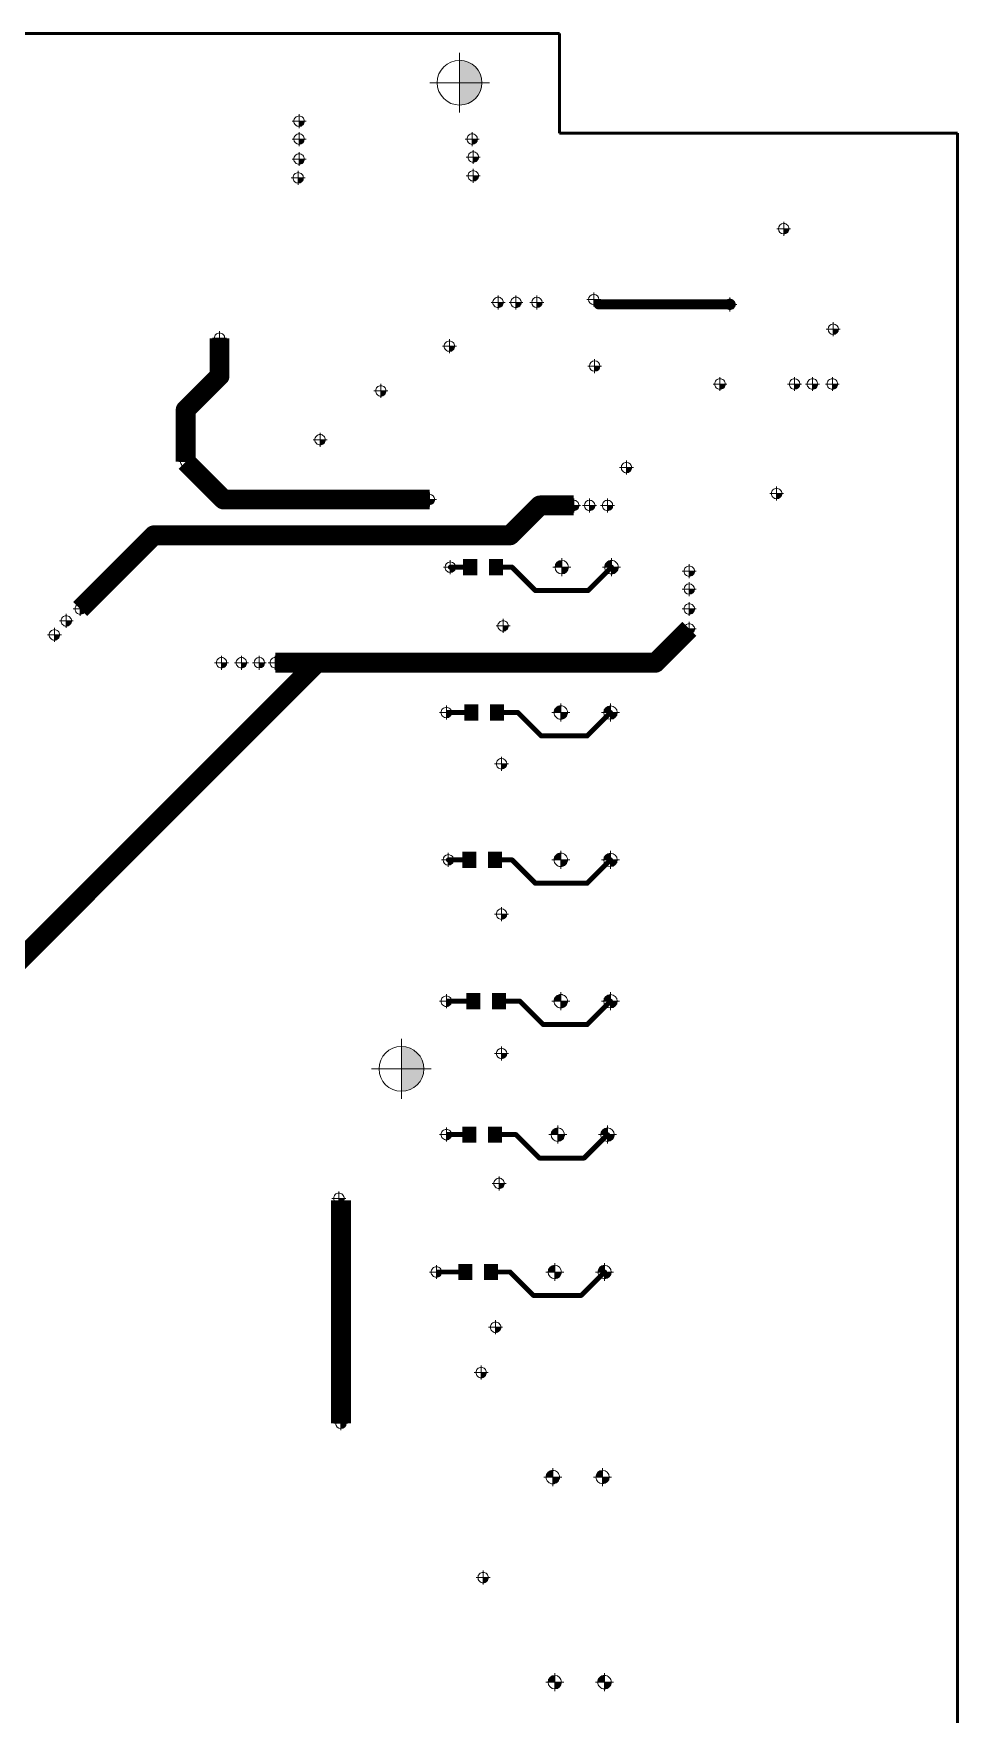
# Paper-space layout 'Layout1' of a CAD drawing. Header units: millimetres. Extents: x 0 to 841, y 0 to 594.
# Drawn here: x 505.2 to 598, y 112.1 to 280.9 of the extents above; entities that cross this region are included whole.
import ezdxf

# ---------------------------------------------------------------- set-up
doc = ezdxf.new("R2010")
doc.units = ezdxf.units.MM
doc.layers.get('0').update_dxf_attribs({"lineweight": 50})
for name, color, linetype in [('BottomLayer', 5, 'Continuous'), ('PDF _Геометрия', 7, 'Continuous'), ('PDF _Сплошная заливка', 7, 'Continuous')]:
    doc.layers.add(name, color=color, linetype=linetype)

psp = doc.layouts.get("Layout1")

# ---------------------------------------------------------------- hatches: boundary and pattern name
at = {"layer": 'PDF _Сплошная заливка', "transparency": 33554559}
for points in [[(550.24, 275.99, 0.4142051), (547.99, 278.24), (547.99, 278.24), (547.99, 278.24), (547.99, 275.99), (547.99, 275.99)], [(547.99, 273.74, 0.4142051), (550.24, 275.99), (550.24, 275.99), (550.24, 275.99), (547.99, 275.99), (547.99, 275.99)], [(532.383, 272.124, -0.4142588), (531.858, 271.599), (531.858, 271.599), (531.858, 271.599), (531.858, 272.124), (531.858, 272.124)], [(532.383, 270.324, -0.1988801), (532.229, 269.953), (532.229, 269.953, -0.1990199), (531.858, 269.799), (531.858, 269.799), (531.858, 269.799), (531.858, 270.324), (531.858, 270.324)], [(549.783, 270.324, -0.1989884), (549.629, 269.953), (549.629, 269.953, -0.1990018), (549.258, 269.799), (549.258, 269.799), (549.258, 269.799), (549.258, 270.324), (549.258, 270.324)], [(549.891, 268.524, -0.1989884), (549.737, 268.153), (549.737, 268.153, -0.1989884), (549.366, 267.999), (549.366, 267.999), (549.366, 267.999), (549.366, 268.524), (549.366, 268.524)], [(532.383, 268.324, -0.4142588), (531.858, 267.799), (531.858, 267.799), (531.858, 267.799), (531.858, 268.324), (531.858, 268.324)], [(532.291, 266.431, -0.414158), (531.766, 265.906), (531.766, 265.906), (531.766, 265.906), (531.766, 266.431), (531.766, 266.431)], [(549.891, 266.631, -0.1989561), (549.737, 266.26), (549.737, 266.26, -0.1988801), (549.366, 266.106), (549.366, 266.106), (549.366, 266.106), (549.366, 266.631), (549.366, 266.631)], [(581.091, 261.323, -0.1989561), (580.937, 260.952), (580.937, 260.952, -0.1988801), (580.566, 260.798), (580.566, 260.798), (580.566, 260.798), (580.566, 261.323), (580.566, 261.323)], [(552.383, 253.924, -0.4142363), (551.858, 253.399), (551.858, 253.399), (551.858, 253.399), (551.858, 253.924), (551.858, 253.924)], [(554.183, 253.924, -0.4141859), (553.658, 253.399), (553.658, 253.399), (553.658, 253.399), (553.658, 253.924), (553.658, 253.924)], [(556.291, 253.924, -0.4142363), (555.766, 253.399), (555.766, 253.399), (555.766, 253.399), (555.766, 253.924), (555.766, 253.924)], [(562.001, 254.213, -0.1988478), (561.847, 253.842), (561.847, 253.842, -0.1988478), (561.476, 253.688), (561.476, 253.688), (561.476, 253.688), (561.476, 254.213), (561.476, 254.213)], [(575.69, 253.724, -0.4142084), (575.165, 253.199), (575.165, 253.199), (575.165, 253.199), (575.165, 253.724), (575.165, 253.724)], [(524.383, 250.324, -0.414158), (523.858, 249.799), (523.858, 249.799), (523.858, 249.799), (523.858, 250.324), (523.858, 250.324)], [(586.078, 251.229, -0.1989561), (585.924, 250.857), (585.924, 250.857, -0.1988801), (585.553, 250.704), (585.553, 250.704), (585.553, 250.704), (585.553, 251.229), (585.553, 251.229)], [(547.491, 249.524, -0.4142588), (546.966, 248.999), (546.966, 248.999), (546.966, 248.999), (546.966, 249.524), (546.966, 249.524)], [(562.09, 247.524, -0.1988478), (561.937, 247.153), (561.937, 247.153, -0.1988478), (561.565, 246.999), (561.565, 246.999), (561.565, 246.999), (561.565, 247.524), (561.565, 247.524)], [(540.598, 245.032, -0.1988982), (540.445, 244.66), (540.445, 244.66, -0.1988982), (540.073, 244.507), (540.073, 244.507), (540.073, 244.507), (540.073, 245.032), (540.073, 245.032)], [(574.69, 245.724, -0.1989561), (574.537, 245.353), (574.537, 245.353, -0.1988801), (574.165, 245.199), (574.165, 245.199), (574.165, 245.199), (574.165, 245.724), (574.165, 245.724)], [(582.183, 245.724, -0.4142588), (581.658, 245.199), (581.658, 245.199), (581.658, 245.199), (581.658, 245.724), (581.658, 245.724)], [(583.983, 245.724, -0.1988478), (583.829, 245.353), (583.829, 245.353, -0.1988478), (583.458, 245.199), (583.458, 245.199), (583.458, 245.199), (583.458, 245.724), (583.458, 245.724)], [(585.983, 245.724, -0.4142363), (585.458, 245.199), (585.458, 245.199), (585.458, 245.199), (585.458, 245.724), (585.458, 245.724)], [(534.492, 240.124, -0.1989057), (534.338, 239.753), (534.338, 239.753, -0.1988801), (533.967, 239.599), (533.967, 239.599), (533.967, 239.599), (533.967, 240.124), (533.967, 240.124)], [(520.983, 237.924, -0.1989884), (520.83, 237.553), (520.83, 237.553, -0.1989884), (520.458, 237.399), (520.458, 237.399), (520.458, 237.399), (520.458, 237.924), (520.458, 237.924)], [(565.29, 237.324, -0.1988478), (565.137, 236.953), (565.137, 236.953, -0.1988478), (564.765, 236.799), (564.765, 236.799), (564.765, 236.799), (564.765, 237.324), (564.765, 237.324)], [(580.383, 234.724, -0.4142084), (579.858, 234.199), (579.858, 234.199), (579.858, 234.199), (579.858, 234.724), (579.858, 234.724)], [(541.783, 234.124, -0.1989884), (541.629, 233.753), (541.629, 233.753, -0.1989884), (541.258, 233.599), (541.258, 233.599), (541.258, 233.599), (541.258, 234.124), (541.258, 234.124)], [(543.583, 234.124, -0.1989884), (543.429, 233.753), (543.429, 233.753, -0.1989884), (543.058, 233.599), (543.058, 233.599), (543.058, 233.599), (543.058, 234.124), (543.058, 234.124)], [(545.491, 234.124, -0.4141859), (544.966, 233.599), (544.966, 233.599), (544.966, 233.599), (544.966, 234.124), (544.966, 234.124)], [(559.983, 233.524, -0.1989884), (559.829, 233.153), (559.829, 233.153, -0.1989884), (559.458, 232.999), (559.458, 232.999), (559.458, 232.999), (559.458, 233.524), (559.458, 233.524)], [(561.583, 233.524, -0.1989884), (561.429, 233.153), (561.429, 233.153, -0.1989884), (561.058, 232.999), (561.058, 232.999), (561.058, 232.999), (561.058, 233.524), (561.058, 233.524)], [(563.383, 233.524, -0.1989884), (563.229, 233.153), (563.229, 233.153, -0.1989884), (562.858, 232.999), (562.858, 232.999), (562.858, 232.999), (562.858, 233.524), (562.858, 233.524)], [(557.583, 227.324, -0.4142364), (558.258, 227.999), (558.258, 227.999), (558.258, 227.999), (558.258, 227.324), (558.258, 227.324)], [(562.583, 227.324, -0.4142364), (563.258, 227.999), (563.258, 227.999), (563.258, 227.999), (563.258, 227.324), (563.258, 227.324)], [(547.583, 227.324, -0.4141859), (547.058, 226.799), (547.058, 226.799), (547.058, 226.799), (547.058, 227.324), (547.058, 227.324)], [(558.933, 227.324, -0.414158), (558.258, 226.649), (558.258, 226.649), (558.258, 226.649), (558.258, 227.324), (558.258, 227.324)], [(563.933, 227.324, -0.4141972), (563.258, 226.649), (563.258, 226.649), (563.258, 226.649), (563.258, 227.324), (563.258, 227.324)], [(571.598, 226.924, -0.4142588), (571.073, 226.399), (571.073, 226.399), (571.073, 226.399), (571.073, 226.924), (571.073, 226.924)], [(571.598, 225.124, -0.4142084), (571.073, 224.599), (571.073, 224.599), (571.073, 224.599), (571.073, 225.124), (571.073, 225.124)], [(510.383, 223.124, -0.4142588), (509.858, 222.599), (509.858, 222.599), (509.858, 222.599), (509.858, 223.124), (509.858, 223.124)], [(571.598, 223.124, -0.4142588), (571.073, 222.599), (571.073, 222.599), (571.073, 222.599), (571.073, 223.124), (571.073, 223.124)], [(508.984, 221.924, -0.1989561), (508.83, 221.553), (508.83, 221.553, -0.1988801), (508.459, 221.399), (508.459, 221.399), (508.459, 221.399), (508.459, 221.924), (508.459, 221.924)], [(552.882, 221.425, -0.414158), (552.357, 220.9), (552.357, 220.9), (552.357, 220.9), (552.357, 221.425), (552.357, 221.425)], [(507.784, 220.524, -0.1988801), (507.63, 220.153), (507.63, 220.153, -0.1989561), (507.259, 219.999), (507.259, 219.999), (507.259, 219.999), (507.259, 220.524), (507.259, 220.524)], [(571.598, 221.124, -0.1988801), (571.444, 220.753), (571.444, 220.753, -0.1990065), (571.073, 220.599), (571.073, 220.599), (571.073, 220.599), (571.073, 221.124), (571.073, 221.124)], [(524.583, 217.724, -0.4142084), (524.058, 217.199), (524.058, 217.199), (524.058, 217.199), (524.058, 217.724), (524.058, 217.724)], [(526.583, 217.724, -0.414158), (526.058, 217.199), (526.058, 217.199), (526.058, 217.199), (526.058, 217.724), (526.058, 217.724)], [(528.383, 217.724, -0.414158), (527.858, 217.199), (527.858, 217.199), (527.858, 217.199), (527.858, 217.724), (527.858, 217.724)], [(529.983, 217.724, -0.414158), (529.458, 217.199), (529.458, 217.199), (529.458, 217.199), (529.458, 217.724), (529.458, 217.724)], [(557.483, 212.724, -0.1990125), (557.681, 213.202), (557.681, 213.202, -0.1989142), (558.158, 213.399), (558.158, 213.399), (558.158, 213.399), (558.158, 212.724), (558.158, 212.724)], [(562.483, 212.724, -0.4142364), (563.158, 213.399), (563.158, 213.399), (563.158, 213.399), (563.158, 212.724), (563.158, 212.724)], [(547.183, 212.724, -0.4142363), (546.658, 212.199), (546.658, 212.199), (546.658, 212.199), (546.658, 212.724), (546.658, 212.724)], [(558.833, 212.724, -0.1989142), (558.635, 212.247), (558.635, 212.247, -0.1990229), (558.158, 212.049), (558.158, 212.049), (558.158, 212.049), (558.158, 212.724), (558.158, 212.724)], [(563.833, 212.724, -0.4142013), (563.158, 212.049), (563.158, 212.049), (563.158, 212.049), (563.158, 212.724), (563.158, 212.724)], [(552.732, 207.575, -0.4142084), (552.207, 207.05), (552.207, 207.05), (552.207, 207.05), (552.207, 207.575), (552.207, 207.575)], [(547.383, 197.925, -0.414158), (546.858, 197.4), (546.858, 197.4), (546.858, 197.4), (546.858, 197.925), (546.858, 197.925)], [(557.483, 197.925, -0.1990125), (557.681, 198.402), (557.681, 198.402, -0.1989142), (558.158, 198.6), (558.158, 198.6), (558.158, 198.6), (558.158, 197.925), (558.158, 197.925)], [(558.833, 197.925, -0.1988499), (558.635, 197.447), (558.635, 197.447, -0.1989283), (558.158, 197.25), (558.158, 197.25), (558.158, 197.25), (558.158, 197.925), (558.158, 197.925)], [(562.483, 197.925, -0.4142364), (563.158, 198.6), (563.158, 198.6), (563.158, 198.6), (563.158, 197.925), (563.158, 197.925)], [(563.833, 197.925, -0.4141797), (563.158, 197.25), (563.158, 197.25), (563.158, 197.25), (563.158, 197.925), (563.158, 197.925)], [(552.732, 192.474, -0.4142588), (552.207, 191.949), (552.207, 191.949), (552.207, 191.949), (552.207, 192.474), (552.207, 192.474)], [(557.483, 183.725, -0.4141972), (558.158, 184.4), (558.158, 184.4), (558.158, 184.4), (558.158, 183.725), (558.158, 183.725)], [(562.483, 183.725, -0.1989837), (562.681, 184.202), (562.681, 184.202, -0.1989142), (563.158, 184.4), (563.158, 184.4), (563.158, 184.4), (563.158, 183.725), (563.158, 183.725)], [(547.183, 183.725, -0.1987974), (547.029, 183.353), (547.029, 183.353, -0.1988478), (546.658, 183.2), (546.658, 183.2), (546.658, 183.2), (546.658, 183.725), (546.658, 183.725)], [(558.833, 183.725, -0.4142364), (558.158, 183.05), (558.158, 183.05), (558.158, 183.05), (558.158, 183.725), (558.158, 183.725)], [(563.833, 183.725, -0.1988891), (563.635, 183.247), (563.635, 183.247, -0.1989283), (563.158, 183.05), (563.158, 183.05), (563.158, 183.05), (563.158, 183.725), (563.158, 183.725)], [(544.398, 176.931, 0.1989376), (543.739, 178.522), (543.739, 178.522, 0.1989376), (542.148, 179.181), (542.148, 179.181), (542.148, 179.181), (542.148, 176.931), (542.148, 176.931)], [(552.732, 178.474, -0.1988801), (552.579, 178.103), (552.579, 178.103, -0.1989561), (552.207, 177.949), (552.207, 177.949), (552.207, 177.949), (552.207, 178.474), (552.207, 178.474)], [(542.148, 174.681, 0.1989376), (543.739, 175.34), (543.739, 175.34, 0.1989376), (544.398, 176.931), (544.398, 176.931), (544.398, 176.931), (542.148, 176.931), (542.148, 176.931)], [(557.183, 170.325, -0.1990125), (557.381, 170.802), (557.381, 170.802, -0.1989142), (557.858, 171), (557.858, 171), (557.858, 171), (557.858, 170.325), (557.858, 170.325)], [(562.183, 170.325, -0.1989283), (562.381, 170.802), (562.381, 170.802, -0.1989283), (562.858, 171), (562.858, 171), (562.858, 171), (562.858, 170.325), (562.858, 170.325)], [(547.183, 170.325, -0.1988801), (547.029, 169.954), (547.029, 169.954, -0.1989561), (546.658, 169.8), (546.658, 169.8), (546.658, 169.8), (546.658, 170.325), (546.658, 170.325)], [(558.533, 170.325, -0.1989142), (558.335, 169.848), (558.335, 169.848, -0.1990125), (557.858, 169.65), (557.858, 169.65), (557.858, 169.65), (557.858, 170.325), (557.858, 170.325)], [(563.533, 170.325, -0.1989142), (563.335, 169.848), (563.335, 169.848, -0.1989984), (562.858, 169.65), (562.858, 169.65), (562.858, 169.65), (562.858, 170.325), (562.858, 170.325)], [(536.383, 163.925, -0.4142588), (535.858, 163.4), (535.858, 163.4), (535.858, 163.4), (535.858, 163.925), (535.858, 163.925)], [(552.482, 165.426, -0.1988801), (552.328, 165.055), (552.328, 165.055, -0.1989561), (551.957, 164.901), (551.957, 164.901), (551.957, 164.901), (551.957, 165.426), (551.957, 165.426)], [(556.883, 156.525, -0.1989733), (557.081, 157.002), (557.081, 157.002, -0.1989142), (557.558, 157.2), (557.558, 157.2), (557.558, 157.2), (557.558, 156.525), (557.558, 156.525)], [(561.883, 156.525, -0.4142364), (562.558, 157.2), (562.558, 157.2), (562.558, 157.2), (562.558, 156.525), (562.558, 156.525)], [(546.183, 156.525, -0.4142588), (545.658, 156), (545.658, 156), (545.658, 156), (545.658, 156.525), (545.658, 156.525)], [(558.233, 156.525, -0.1988891), (558.035, 156.048), (558.035, 156.048, -0.1989283), (557.558, 155.85), (557.558, 155.85), (557.558, 155.85), (557.558, 156.525), (557.558, 156.525)], [(563.233, 156.525, -0.4142189), (562.558, 155.85), (562.558, 155.85), (562.558, 155.85), (562.558, 156.525), (562.558, 156.525)], [(552.132, 150.976, -0.4142588), (551.607, 150.451), (551.607, 150.451), (551.607, 150.451), (551.607, 150.976), (551.607, 150.976)], [(550.683, 146.425, -0.1990018), (550.529, 146.054), (550.529, 146.054, -0.1988801), (550.158, 145.9), (550.158, 145.9), (550.158, 145.9), (550.158, 146.425), (550.158, 146.425)], [(536.583, 141.325, -0.1988478), (536.429, 140.954), (536.429, 140.954, -0.1987974), (536.058, 140.8), (536.058, 140.8), (536.058, 140.8), (536.058, 141.325), (536.058, 141.325)], [(556.683, 135.925, -0.1989283), (556.881, 136.403), (556.881, 136.403, -0.1988891), (557.358, 136.6), (557.358, 136.6), (557.358, 136.6), (557.358, 135.925), (557.358, 135.925)], [(558.033, 135.925, -0.1988499), (557.835, 135.448), (557.835, 135.448, -0.1988891), (557.358, 135.25), (557.358, 135.25), (557.358, 135.25), (557.358, 135.925), (557.358, 135.925)], [(561.683, 135.925, -0.1989283), (561.881, 136.403), (561.881, 136.403, -0.1988891), (562.358, 136.6), (562.358, 136.6), (562.358, 136.6), (562.358, 135.925), (562.358, 135.925)], [(563.033, 135.925, -0.1988499), (562.835, 135.448), (562.835, 135.448, -0.1988891), (562.358, 135.25), (562.358, 135.25), (562.358, 135.25), (562.358, 135.925), (562.358, 135.925)], [(550.883, 125.825, -0.4142588), (550.358, 125.3), (550.358, 125.3), (550.358, 125.3), (550.358, 125.825), (550.358, 125.825)], [(556.883, 115.326, -0.4141797), (557.558, 116.001), (557.558, 116.001), (557.558, 116.001), (557.558, 115.326), (557.558, 115.326)], [(558.233, 115.326, -0.4142364), (557.558, 114.651), (557.558, 114.651), (557.558, 114.651), (557.558, 115.326), (557.558, 115.326)], [(561.883, 115.326, -0.1988891), (562.081, 115.803), (562.081, 115.803, -0.1989283), (562.558, 116.001), (562.558, 116.001), (562.558, 116.001), (562.558, 115.326), (562.558, 115.326)], [(563.233, 115.326, -0.1989733), (563.035, 114.848), (563.035, 114.848, -0.1989142), (562.558, 114.651), (562.558, 114.651), (562.558, 114.651), (562.558, 115.326), (562.558, 115.326)]]:
    psp.add_hatch(color=7, dxfattribs=at).paths.add_polyline_path(points)

# ---------------------------------------------------------------- linework, layer by layer
for p, q in [((558.029, 280.921), (398.029, 280.921)), ((558.029, 270.921), (558.029, 280.921)), ((598.029, 270.921), (558.029, 270.921)), ((598.029, 90.921), (598.029, 270.921))]:
    psp.add_line(p, q)
at = {"lineweight": 50}
for p, q in [((398.029, 280.921), (558.029, 280.921)), ((558.029, 280.921), (558.029, 270.921)), ((558.029, 270.921), (598.029, 270.921)), ((598.029, 270.921), (598.029, 90.921))]:
    psp.add_line(p, q, dxfattribs=at)
at = {"layer": 'BottomLayer'}
for points, const_width in [([(575.167, 253.725), (561.967, 253.725)], 1), ([(523.86, 246.525), (523.86, 250.325)], 2), ([(523.86, 246.525), (520.46, 243.125)], 2), ([(520.46, 237.925), (520.46, 243.125)], 2), ([(524.26, 234.126), (520.46, 237.925)], 2), ([(544.967, 234.126), (524.26, 234.126)], 2), ([(556.06, 233.525), (553.06, 230.525)], 2), ([(559.46, 233.525), (556.06, 233.525)], 2), ([(517.26, 230.525), (509.86, 223.125)], 2), ([(553.06, 230.525), (517.26, 230.525)], 2), ([(549.06, 227.325), (547.06, 227.325)], 0.5), ([(553.26, 227.325), (551.65, 227.325)], 0.5), ([(555.61, 224.975), (553.26, 227.325)], 0.5), ([(563.26, 227.325), (560.91, 224.975)], 0.5), ([(560.91, 224.975), (555.61, 224.975)], 0.5), ([(571.075, 221.125), (567.675, 217.725)], 2), ([(533.66, 217.725), (498.06, 182.125)], 2), ([(533.66, 217.725), (529.46, 217.725)], 2), ([(567.675, 217.725), (533.66, 217.725)], 2), ([(549.164, 212.725), (546.66, 212.725)], 0.5), ([(553.86, 212.725), (551.755, 212.725)], 0.5), ([(556.21, 210.375), (553.86, 212.725)], 0.5), ([(563.16, 212.725), (560.81, 210.375)], 0.5), ([(560.81, 210.375), (556.21, 210.375)], 0.5), ([(548.964, 197.925), (546.86, 197.925)], 0.5), ([(553.26, 197.925), (551.555, 197.925)], 0.5), ([(555.61, 195.575), (553.26, 197.925)], 0.5), ([(563.16, 197.925), (560.81, 195.575)], 0.5), ([(560.81, 195.575), (555.61, 195.575)], 0.5), ([(549.364, 183.725), (546.66, 183.725)], 0.5), ([(554.06, 183.725), (551.955, 183.725)], 0.5), ([(556.41, 181.375), (554.06, 183.725)], 0.5), ([(563.16, 183.725), (560.81, 181.375)], 0.5), ([(560.81, 181.375), (556.41, 181.375)], 0.5), ([(548.964, 170.325), (546.66, 170.325)], 0.5), ([(553.66, 170.325), (551.555, 170.325)], 0.5), ([(556.01, 167.975), (553.66, 170.325)], 0.5), ([(562.86, 170.325), (560.51, 167.975)], 0.5), ([(560.51, 167.975), (556.01, 167.975)], 0.5), ([(536.06, 141.325), (536.06, 163.725)], 2), ([(548.564, 156.525), (545.66, 156.525)], 0.5), ([(553.06, 156.525), (551.155, 156.525)], 0.5), ([(555.41, 154.175), (553.06, 156.525)], 0.5), ([(562.56, 156.525), (560.21, 154.175)], 0.5), ([(560.21, 154.175), (555.41, 154.175)], 0.5)]:
    psp.add_lwpolyline(points, dxfattribs=dict(at, const_width=const_width))
for points, const_width in [([(562.217, 253.725, -1), (561.717, 253.725, -1)], 0.5), ([(575.417, 253.725, -1), (574.917, 253.725, -1)], 0.5), ([(524.36, 246.525, -1), (523.36, 246.525, -1)], 1), ([(524.36, 246.525, -1), (523.36, 246.525, -1)], 1), ([(520.96, 243.125, -1), (519.96, 243.125, -1)], 1), ([(520.96, 243.125, -1), (519.96, 243.125, -1)], 1), ([(524.76, 234.126, -1), (523.76, 234.126, -1)], 1), ([(524.76, 234.126, -1), (523.76, 234.126, -1)], 1), ([(556.56, 233.525, -1), (555.56, 233.525, -1)], 1), ([(556.56, 233.525, -1), (555.56, 233.525, -1)], 1), ([(517.76, 230.525, -1), (516.76, 230.525, -1)], 1), ([(517.76, 230.525, -1), (516.76, 230.525, -1)], 1), ([(553.56, 230.525, -1), (552.56, 230.525, -1)], 1), ([(553.56, 230.525, -1), (552.56, 230.525, -1)], 1), ([(547.185, 227.325, -1), (546.935, 227.325, -1)], 0.25), ([(549.185, 227.325, -1), (548.935, 227.325, -1)], 0.25), ([(551.775, 227.325, -1), (551.525, 227.325, -1)], 0.25), ([(553.385, 227.325, -1), (553.135, 227.325, -1)], 0.25), ([(553.385, 227.325, -1), (553.135, 227.325, -1)], 0.25), ([(563.385, 227.325, -1), (563.135, 227.325, -1)], 0.25), ([(555.735, 224.975, -1), (555.485, 224.975, -1)], 0.25), ([(555.735, 224.975, -1), (555.485, 224.975, -1)], 0.25), ([(561.035, 224.975, -1), (560.785, 224.975, -1)], 0.25), ([(561.035, 224.975, -1), (560.785, 224.975, -1)], 0.25), ([(534.16, 217.725, -1), (533.16, 217.725, -1)], 1), ([(534.16, 217.725, -1), (533.16, 217.725, -1)], 1), ([(534.16, 217.725, -1), (533.16, 217.725, -1)], 1), ([(568.175, 217.725, -1), (567.175, 217.725, -1)], 1), ([(568.175, 217.725, -1), (567.175, 217.725, -1)], 1), ([(549.289, 212.725, -1), (549.039, 212.725, -1)], 0.25), ([(551.88, 212.725, -1), (551.63, 212.725, -1)], 0.25), ([(553.985, 212.725, -1), (553.735, 212.725, -1)], 0.25), ([(553.985, 212.725, -1), (553.735, 212.725, -1)], 0.25), ([(563.285, 212.725, -1), (563.035, 212.725, -1)], 0.25), ([(556.335, 210.375, -1), (556.085, 210.375, -1)], 0.25), ([(556.335, 210.375, -1), (556.085, 210.375, -1)], 0.25), ([(560.935, 210.375, -1), (560.685, 210.375, -1)], 0.25), ([(560.935, 210.375, -1), (560.685, 210.375, -1)], 0.25), ([(546.985, 197.925, -1), (546.735, 197.925, -1)], 0.25), ([(549.089, 197.925, -1), (548.839, 197.925, -1)], 0.25), ([(551.68, 197.925, -1), (551.43, 197.925, -1)], 0.25), ([(553.385, 197.925, -1), (553.135, 197.925, -1)], 0.25), ([(553.385, 197.925, -1), (553.135, 197.925, -1)], 0.25), ([(563.285, 197.925, -1), (563.035, 197.925, -1)], 0.25), ([(555.735, 195.575, -1), (555.485, 195.575, -1)], 0.25), ([(555.735, 195.575, -1), (555.485, 195.575, -1)], 0.25), ([(560.935, 195.575, -1), (560.685, 195.575, -1)], 0.25), ([(560.935, 195.575, -1), (560.685, 195.575, -1)], 0.25), ([(549.489, 183.725, -1), (549.239, 183.725, -1)], 0.25), ([(552.08, 183.725, -1), (551.83, 183.725, -1)], 0.25), ([(554.185, 183.725, -1), (553.935, 183.725, -1)], 0.25), ([(554.185, 183.725, -1), (553.935, 183.725, -1)], 0.25), ([(563.285, 183.725, -1), (563.035, 183.725, -1)], 0.25), ([(556.535, 181.375, -1), (556.285, 181.375, -1)], 0.25), ([(556.535, 181.375, -1), (556.285, 181.375, -1)], 0.25), ([(560.935, 181.375, -1), (560.685, 181.375, -1)], 0.25), ([(560.935, 181.375, -1), (560.685, 181.375, -1)], 0.25), ([(549.089, 170.325, -1), (548.839, 170.325, -1)], 0.25), ([(551.68, 170.325, -1), (551.43, 170.325, -1)], 0.25), ([(553.785, 170.325, -1), (553.535, 170.325, -1)], 0.25), ([(553.785, 170.325, -1), (553.535, 170.325, -1)], 0.25), ([(562.985, 170.325, -1), (562.735, 170.325, -1)], 0.25), ([(556.135, 167.975, -1), (555.885, 167.975, -1)], 0.25), ([(556.135, 167.975, -1), (555.885, 167.975, -1)], 0.25), ([(560.635, 167.975, -1), (560.385, 167.975, -1)], 0.25), ([(560.635, 167.975, -1), (560.385, 167.975, -1)], 0.25), ([(548.689, 156.525, -1), (548.439, 156.525, -1)], 0.25), ([(551.28, 156.525, -1), (551.03, 156.525, -1)], 0.25), ([(553.185, 156.525, -1), (552.935, 156.525, -1)], 0.25), ([(553.185, 156.525, -1), (552.935, 156.525, -1)], 0.25), ([(562.685, 156.525, -1), (562.435, 156.525, -1)], 0.25), ([(555.535, 154.175, -1), (555.285, 154.175, -1)], 0.25), ([(555.535, 154.175, -1), (555.285, 154.175, -1)], 0.25), ([(560.335, 154.175, -1), (560.085, 154.175, -1)], 0.25), ([(560.335, 154.175, -1), (560.085, 154.175, -1)], 0.25)]:
    psp.add_lwpolyline(points, format="xyb", close=True, dxfattribs=dict(at, const_width=const_width))
for points in [[(548.348, 228.138), (549.771, 228.138), (548.348, 226.513), (549.771, 226.513)], [(550.939, 228.138), (552.362, 228.138), (550.939, 226.513), (552.362, 226.513)], [(548.453, 213.538), (549.875, 213.538), (548.453, 211.913), (549.875, 211.913)], [(551.044, 213.538), (552.466, 213.538), (551.044, 211.913), (552.466, 211.913)], [(548.253, 198.738), (549.675, 198.738), (548.253, 197.113), (549.675, 197.113)], [(550.844, 198.738), (552.266, 198.738), (550.844, 197.113), (552.266, 197.113)], [(548.653, 184.538), (550.075, 184.538), (548.653, 182.913), (550.075, 182.913)], [(551.244, 184.538), (552.666, 184.538), (551.244, 182.913), (552.666, 182.913)], [(548.253, 171.138), (549.675, 171.138), (548.253, 169.513), (549.675, 169.513)], [(550.844, 171.138), (552.266, 171.138), (550.844, 169.513), (552.266, 169.513)], [(547.853, 157.338), (549.275, 157.338), (547.853, 155.713), (549.275, 155.713)], [(550.444, 157.338), (551.866, 157.338), (550.444, 155.713), (551.866, 155.713)]]:
    psp.add_solid(points, dxfattribs=at)
at = {"layer": 'PDF _Геометрия', "lineweight": 9}
for points in [[(547.99, 272.99), (547.99, 278.99)], [(550.99, 275.99), (544.99, 275.99)], [(531.159, 272.123), (532.558, 272.123)], [(531.858, 271.424), (531.858, 272.823)], [(531.159, 270.324), (532.558, 270.324)], [(531.858, 269.623), (531.858, 271.024)], [(548.558, 270.324), (549.958, 270.324)], [(549.258, 269.623), (549.258, 271.024)], [(531.858, 267.624), (531.858, 269.024)], [(548.666, 268.524), (550.066, 268.524)], [(549.366, 267.824), (549.366, 269.224)], [(531.159, 268.324), (532.558, 268.324)], [(531.766, 265.731), (531.766, 267.131)], [(549.366, 265.932), (549.366, 267.331)], [(531.066, 266.431), (532.466, 266.431)], [(548.666, 266.632), (550.066, 266.632)], [(580.566, 260.623), (580.566, 262.023)], [(579.865, 261.323), (581.266, 261.323)], [(551.158, 253.924), (552.558, 253.924)], [(551.858, 253.224), (551.858, 254.624)], [(552.958, 253.924), (554.358, 253.924)], [(553.658, 253.224), (553.658, 254.624)], [(555.065, 253.924), (556.466, 253.924)], [(555.766, 253.224), (555.766, 254.624)], [(560.776, 254.213), (562.176, 254.213)], [(561.476, 253.513), (561.476, 254.914)], [(574.465, 253.724), (575.866, 253.724)], [(575.166, 253.024), (575.166, 254.424)], [(585.553, 250.529), (585.553, 251.929)], [(523.158, 250.324), (524.558, 250.324)], [(523.858, 249.624), (523.858, 251.024)], [(546.966, 248.824), (546.966, 250.224)], [(584.853, 251.229), (586.253, 251.229)], [(546.266, 249.524), (547.665, 249.524)], [(561.565, 246.824), (561.565, 248.224)], [(560.866, 247.524), (562.265, 247.524)], [(539.373, 245.032), (540.773, 245.032)], [(540.073, 244.332), (540.073, 245.732)], [(573.465, 245.724), (574.865, 245.724)], [(574.165, 245.024), (574.165, 246.424)], [(580.957, 245.724), (582.358, 245.724)], [(581.657, 245.024), (581.657, 246.424)], [(582.757, 245.724), (584.158, 245.724)], [(583.458, 245.024), (583.458, 246.424)], [(584.758, 245.724), (586.157, 245.724)], [(585.457, 245.024), (585.457, 246.424)], [(533.267, 240.124), (534.667, 240.124)], [(533.967, 239.424), (533.967, 240.824)], [(520.458, 237.224), (520.458, 238.624)], [(519.758, 237.924), (521.158, 237.924)], [(564.065, 237.324), (565.466, 237.324)], [(564.765, 236.624), (564.765, 238.024)], [(541.258, 233.425), (541.258, 234.824)], [(543.058, 233.425), (543.058, 234.824)], [(544.965, 233.425), (544.965, 234.824)], [(579.158, 234.724), (580.557, 234.724)], [(579.858, 234.024), (579.858, 235.424)], [(540.558, 234.124), (541.958, 234.124)], [(542.358, 234.124), (543.758, 234.124)], [(544.265, 234.124), (545.666, 234.124)], [(558.758, 233.524), (560.158, 233.524)], [(559.458, 232.824), (559.458, 234.224)], [(560.358, 233.524), (561.758, 233.524)], [(561.058, 232.824), (561.058, 234.224)], [(562.158, 233.524), (563.558, 233.524)], [(562.858, 232.824), (562.858, 234.224)], [(547.058, 226.624), (547.058, 228.025)], [(558.258, 226.424), (558.258, 228.224)], [(563.258, 226.424), (563.258, 228.224)], [(546.358, 227.324), (547.758, 227.324)], [(557.358, 227.324), (559.158, 227.324)], [(562.358, 227.324), (564.158, 227.324)], [(570.373, 226.924), (571.773, 226.924)], [(571.073, 226.224), (571.073, 227.624)], [(570.373, 225.125), (571.773, 225.125)], [(571.073, 224.424), (571.073, 225.825)], [(509.159, 223.124), (510.559, 223.124)], [(509.859, 222.424), (509.859, 223.824)], [(570.373, 223.124), (571.773, 223.124)], [(571.073, 222.424), (571.073, 223.824)], [(507.259, 219.824), (507.259, 221.224)], [(507.758, 221.924), (509.159, 221.924)], [(508.458, 221.224), (508.458, 222.624)], [(551.657, 221.426), (553.057, 221.426)], [(552.357, 220.726), (552.357, 222.125)], [(571.073, 220.425), (571.073, 221.824)], [(506.558, 220.524), (507.959, 220.524)], [(570.373, 221.124), (571.773, 221.124)], [(524.059, 217.025), (524.059, 218.424)], [(526.058, 217.025), (526.058, 218.424)], [(527.858, 217.025), (527.858, 218.424)], [(529.458, 217.025), (529.458, 218.424)], [(523.359, 217.725), (524.758, 217.725)], [(525.358, 217.725), (526.758, 217.725)], [(527.158, 217.725), (528.559, 217.725)], [(528.758, 217.725), (530.158, 217.725)], [(546.658, 212.024), (546.658, 213.424)], [(558.158, 211.825), (558.158, 213.624)], [(563.158, 211.825), (563.158, 213.624)], [(545.958, 212.724), (547.358, 212.724)], [(557.258, 212.724), (559.058, 212.724)], [(562.258, 212.724), (564.058, 212.724)], [(552.207, 206.875), (552.207, 208.275)], [(551.507, 207.575), (552.908, 207.575)], [(546.158, 197.925), (547.558, 197.925)], [(546.858, 197.225), (546.858, 198.625)], [(557.258, 197.925), (559.058, 197.925)], [(558.158, 197.025), (558.158, 198.824)], [(562.258, 197.925), (564.058, 197.925)], [(563.158, 197.025), (563.158, 198.824)], [(551.507, 192.474), (552.908, 192.474)], [(552.207, 191.774), (552.207, 193.174)], [(546.658, 183.025), (546.658, 184.425)], [(558.158, 182.825), (558.158, 184.625)], [(563.158, 182.825), (563.158, 184.625)], [(545.958, 183.725), (547.358, 183.725)], [(557.258, 183.725), (559.058, 183.725)], [(562.258, 183.725), (564.058, 183.725)], [(542.148, 173.931), (542.148, 179.931)], [(552.207, 177.774), (552.207, 179.174)], [(551.507, 178.475), (552.908, 178.475)], [(545.148, 176.931), (539.148, 176.931)], [(546.658, 169.625), (546.658, 171.025)], [(557.858, 169.425), (557.858, 171.225)], [(562.858, 169.425), (562.858, 171.225)], [(545.958, 170.325), (547.358, 170.325)], [(556.958, 170.325), (558.758, 170.325)], [(561.958, 170.325), (563.758, 170.325)], [(551.957, 164.726), (551.957, 166.126)], [(535.158, 163.925), (536.558, 163.925)], [(535.858, 163.225), (535.858, 164.625)], [(551.257, 165.426), (552.657, 165.426)], [(545.658, 155.825), (545.658, 157.225)], [(557.558, 155.625), (557.558, 157.425)], [(562.558, 155.625), (562.558, 157.425)], [(544.958, 156.525), (546.358, 156.525)], [(556.658, 156.525), (558.458, 156.525)], [(561.658, 156.525), (563.458, 156.525)], [(550.907, 150.976), (552.307, 150.976)], [(551.607, 150.276), (551.607, 151.676)], [(550.158, 145.725), (550.158, 147.125)], [(549.458, 146.425), (550.858, 146.425)], [(536.059, 140.625), (536.059, 142.025)], [(535.358, 141.325), (536.758, 141.325)], [(557.358, 135.025), (557.358, 136.825)], [(562.358, 135.025), (562.358, 136.825)], [(556.458, 135.925), (558.258, 135.925)], [(561.458, 135.925), (563.258, 135.925)], [(549.658, 125.826), (551.058, 125.826)], [(550.358, 125.126), (550.358, 126.526)], [(556.658, 115.326), (558.458, 115.326)], [(557.558, 114.426), (557.558, 116.225)], [(561.658, 115.326), (563.458, 115.326)], [(562.558, 114.426), (562.558, 116.225)]]:
    psp.add_lwpolyline(points, dxfattribs=at)
for points in [[(550.24, 275.99, 0.414158), (547.99, 278.24, 0.414158), (545.74, 275.99, 0.414158), (547.99, 273.74, 0.414158)], [(531.333, 272.123, -0.4143145), (531.858, 272.648, -0.4143145), (532.383, 272.123, -0.4143145), (531.858, 271.599, -0.4143145)], [(531.333, 270.324, -0.4143145), (531.858, 270.849, -0.4143145), (532.383, 270.324, -0.4140361), (531.858, 269.798, -0.4140361)], [(548.733, 270.324, -0.4143145), (549.258, 270.849, -0.4143145), (549.783, 270.324, -0.4140361), (549.258, 269.798, -0.4140361)], [(531.333, 268.324, -0.4143145), (531.858, 268.849, -0.4143145), (532.383, 268.324, -0.4143145), (531.858, 267.799, -0.4143145)], [(548.841, 268.524, -0.4143145), (549.366, 269.049, -0.4143145), (549.891, 268.524, -0.4143145), (549.366, 267.999, -0.4143145)], [(531.241, 266.431, -0.4143145), (531.766, 266.956, -0.4143145), (532.291, 266.431, -0.4143145), (531.766, 265.906, -0.4143145)], [(548.841, 266.632, -0.4143145), (549.366, 267.156, -0.4143145), (549.891, 266.632, -0.4143145), (549.366, 266.107, -0.4143145)], [(580.04, 261.323, -0.4140361), (580.566, 261.848, -0.4143145), (581.091, 261.323, -0.4143145), (580.566, 260.798, -0.4140361)], [(551.333, 253.924, -0.4143145), (551.858, 254.449, -0.4143145), (552.383, 253.924, -0.4143145), (551.858, 253.399, -0.4143145)], [(553.133, 253.924, -0.4143145), (553.658, 254.449, -0.4143145), (554.183, 253.924, -0.4143145), (553.658, 253.399, -0.4143145)], [(555.24, 253.924, -0.4140361), (555.766, 254.449, -0.4138106), (556.291, 253.924, -0.4138106), (555.766, 253.399, -0.4140361)], [(560.951, 254.213, -0.4140361), (561.476, 254.739, -0.4140361), (562.001, 254.213, -0.4138106), (561.476, 253.688, -0.4138106)], [(574.641, 253.724, -0.4143145), (575.166, 254.249, -0.4143145), (575.691, 253.724, -0.4143145), (575.166, 253.199, -0.4143145)], [(585.028, 251.229, -0.4138106), (585.553, 251.754, -0.4140361), (586.078, 251.229, -0.4140361), (585.553, 250.704, -0.4138106)], [(523.333, 250.324, -0.4143145), (523.858, 250.849, -0.4143145), (524.383, 250.324, -0.4143145), (523.858, 249.799, -0.4143145)], [(546.441, 249.524, -0.4143145), (546.966, 250.049, -0.4143145), (547.491, 249.524, -0.4143145), (546.966, 248.999, -0.4143145)], [(561.041, 247.524, -0.4140361), (561.565, 248.049, -0.4140361), (562.09, 247.524, -0.4138106), (561.565, 246.999, -0.4138106)], [(539.548, 245.032, -0.4143145), (540.073, 245.557, -0.4143145), (540.598, 245.032, -0.4143145), (540.073, 244.507, -0.4143145)], [(573.64, 245.724, -0.4143145), (574.165, 246.249, -0.4143145), (574.69, 245.724, -0.4143145), (574.165, 245.199, -0.4143145)], [(581.132, 245.724, -0.4143145), (581.657, 246.249, -0.4140361), (582.183, 245.724, -0.4140361), (581.657, 245.199, -0.4143145)], [(582.933, 245.724, -0.4143145), (583.458, 246.249, -0.4143145), (583.983, 245.724, -0.4143145), (583.458, 245.199, -0.4143145)], [(584.933, 245.724, -0.4143145), (585.457, 246.249, -0.4143145), (585.982, 245.724, -0.4143145), (585.457, 245.199, -0.4143145)], [(533.442, 240.124, -0.4143145), (533.967, 240.649, -0.4143145), (534.492, 240.124, -0.4143145), (533.967, 239.599, -0.4143145)], [(519.933, 237.924, -0.4143145), (520.458, 238.449, -0.4143145), (520.983, 237.924, -0.4143145), (520.458, 237.399, -0.4143145)], [(564.24, 237.324, -0.4143145), (564.765, 237.849, -0.4140361), (565.291, 237.324, -0.4140361), (564.765, 236.799, -0.4143145)], [(579.333, 234.724, -0.4143145), (579.858, 235.249, -0.4143145), (580.382, 234.724, -0.4143145), (579.858, 234.199, -0.4143145)], [(540.733, 234.124, -0.4140361), (541.258, 234.649, -0.4143145), (541.783, 234.124, -0.4143145), (541.258, 233.599, -0.4140361)], [(542.533, 234.124, -0.4143145), (543.058, 234.649, -0.4143145), (543.583, 234.124, -0.4143145), (543.058, 233.599, -0.4143145)], [(544.44, 234.124, -0.4143145), (544.965, 234.649, -0.4140361), (545.491, 234.124, -0.4140361), (544.965, 233.6, -0.4143145)], [(558.933, 233.524, -0.4143145), (559.458, 234.049, -0.4143145), (559.983, 233.524, -0.4143145), (559.458, 232.999, -0.4143145)], [(560.533, 233.524, -0.4140361), (561.058, 234.049, -0.4143145), (561.583, 233.524, -0.4143145), (561.058, 232.999, -0.4140361)], [(562.333, 233.524, -0.4143145), (562.858, 234.049, -0.4143145), (563.383, 233.524, -0.4143145), (562.858, 232.999, -0.4143145)], [(557.583, 227.324, -0.414185), (558.258, 227.999, -0.414185), (558.933, 227.324, -0.4140093), (558.258, 226.649, -0.4140093)], [(562.583, 227.324, -0.4145768), (563.258, 227.999, -0.4144013), (563.933, 227.324, -0.4142259), (563.258, 226.649, -0.4144013)], [(546.533, 227.324, -0.4140361), (547.058, 227.85, -0.4140361), (547.583, 227.324, -0.4143145), (547.058, 226.799, -0.4143145)], [(570.548, 226.924, -0.4143145), (571.073, 227.449, -0.4143145), (571.598, 226.924, -0.4143145), (571.073, 226.399, -0.4143145)], [(570.548, 225.125, -0.4138106), (571.073, 225.65, -0.4138106), (571.598, 225.125, -0.4140361), (571.073, 224.599, -0.4140361)], [(509.334, 223.124, -0.4143145), (509.859, 223.649, -0.4143145), (510.384, 223.124, -0.4143145), (509.859, 222.599, -0.4143145)], [(570.548, 223.124, -0.4143145), (571.073, 223.649, -0.4143145), (571.598, 223.124, -0.4143145), (571.073, 222.599, -0.4143145)], [(507.933, 221.924, -0.4143145), (508.458, 222.449, -0.4143145), (508.983, 221.924, -0.4143145), (508.458, 221.399, -0.4143145)], [(551.832, 221.426, -0.4143145), (552.357, 221.95, -0.4143145), (552.882, 221.426, -0.4143145), (552.357, 220.901, -0.4143145)], [(570.548, 221.124, -0.4143145), (571.073, 221.649, -0.4143145), (571.598, 221.124, -0.4143145), (571.073, 220.6, -0.4143145)], [(506.734, 220.524, -0.4143145), (507.259, 221.049, -0.4143145), (507.784, 220.524, -0.4143145), (507.259, 219.999, -0.4143145)], [(523.534, 217.725, -0.4143145), (524.059, 218.249, -0.4143145), (524.584, 217.725, -0.4143145), (524.059, 217.2, -0.4143145)], [(525.533, 217.725, -0.4143145), (526.058, 218.249, -0.4143145), (526.583, 217.725, -0.4143145), (526.058, 217.2, -0.4143145)], [(527.333, 217.725, -0.4138106), (527.858, 218.249, -0.4140361), (528.384, 217.725, -0.4140361), (527.858, 217.2, -0.4138106)], [(528.933, 217.725, -0.4143145), (529.458, 218.249, -0.4143145), (529.983, 217.725, -0.4143145), (529.458, 217.2, -0.4143145)], [(546.133, 212.724, -0.4143145), (546.658, 213.249, -0.4143145), (547.183, 212.724, -0.4143145), (546.658, 212.199, -0.4143145)], [(557.483, 212.724, -0.4144013), (558.158, 213.399, -0.4145768), (558.833, 212.724, -0.4144013), (558.158, 212.05, -0.4142259)], [(562.483, 212.724, -0.414185), (563.158, 213.399, -0.414185), (563.833, 212.724, -0.4140093), (563.158, 212.05, -0.4140093)], [(551.682, 207.575, -0.4143145), (552.207, 208.1, -0.4140361), (552.733, 207.575, -0.4140361), (552.207, 207.05, -0.4143145)], [(546.333, 197.925, -0.4140361), (546.858, 198.45, -0.4143145), (547.383, 197.925, -0.4143145), (546.858, 197.4, -0.4140361)], [(557.483, 197.925, -0.4142259), (558.158, 198.599, -0.4144013), (558.833, 197.925, -0.4145768), (558.158, 197.25, -0.4144013)], [(562.483, 197.925, -0.4140093), (563.158, 198.599, -0.4140093), (563.833, 197.925, -0.414185), (563.158, 197.25, -0.414185)], [(551.682, 192.474, -0.4143145), (552.207, 192.999, -0.4140361), (552.733, 192.474, -0.4140361), (552.207, 191.949, -0.4143145)], [(546.133, 183.725, -0.4143145), (546.658, 184.25, -0.4143145), (547.183, 183.725, -0.4143145), (546.658, 183.2, -0.4143145)], [(557.483, 183.725, -0.4142259), (558.158, 184.399, -0.4144013), (558.833, 183.725, -0.4145768), (558.158, 183.05, -0.4144013)], [(562.483, 183.725, -0.4140093), (563.158, 184.399, -0.4140093), (563.833, 183.725, -0.414185), (563.158, 183.05, -0.414185)], [(544.398, 176.931, 0.414158), (542.148, 179.181, 0.414158), (539.898, 176.931, 0.414158), (542.148, 174.681, 0.414158)], [(551.682, 178.475, -0.4138106), (552.207, 178.999, -0.4135323), (552.733, 178.475, -0.4137584), (552.207, 177.949, -0.4140361)], [(546.133, 170.325, -0.4143145), (546.658, 170.85, -0.4143145), (547.183, 170.325, -0.4143145), (546.658, 169.8, -0.4143145)], [(557.183, 170.325, -0.4137931), (557.858, 171, -0.414185), (558.533, 170.325, -0.4145768), (557.858, 169.65, -0.414185)], [(562.183, 170.325, -0.414185), (562.858, 171, -0.4140093), (563.533, 170.325, -0.4144013), (562.858, 169.65, -0.4145768)], [(551.432, 165.426, -0.4143145), (551.957, 165.951, -0.4143145), (552.482, 165.426, -0.4143145), (551.957, 164.901, -0.4143145)], [(535.333, 163.925, -0.4143145), (535.858, 164.45, -0.4143145), (536.383, 163.925, -0.4143145), (535.858, 163.4, -0.4143145)], [(545.133, 156.525, -0.4143145), (545.658, 157.05, -0.4143145), (546.183, 156.525, -0.4143145), (545.658, 156, -0.4143145)], [(556.883, 156.525, -0.4137931), (557.558, 157.2, -0.4137931), (558.233, 156.525, -0.4137931), (557.558, 155.85, -0.4137931)], [(561.883, 156.525, -0.414185), (562.558, 157.2, -0.4140093), (563.233, 156.525, -0.4140093), (562.558, 155.85, -0.414185)], [(551.082, 150.976, -0.4143145), (551.607, 151.501, -0.4143145), (552.132, 150.976, -0.4143145), (551.607, 150.451, -0.4143145)], [(549.633, 146.425, -0.4143145), (550.158, 146.95, -0.4143145), (550.683, 146.425, -0.4143145), (550.158, 145.9, -0.4143145)], [(535.533, 141.325, -0.4140361), (536.059, 141.85, -0.4138106), (536.583, 141.325, -0.4138106), (536.059, 140.8, -0.4140361)], [(556.683, 135.925, -0.4142259), (557.358, 136.6, -0.4144013), (558.033, 135.925, -0.4145768), (557.358, 135.25, -0.4144013)], [(561.683, 135.925, -0.4140093), (562.358, 136.6, -0.4140093), (563.033, 135.925, -0.414185), (562.358, 135.25, -0.414185)], [(549.833, 125.826, -0.4143145), (550.358, 126.351, -0.4143145), (550.883, 125.826, -0.4143145), (550.358, 125.301, -0.4143145)], [(556.883, 115.326, -0.4140093), (557.558, 116, -0.4140093), (558.233, 115.326, -0.414185), (557.558, 114.651, -0.414185)], [(561.883, 115.326, -0.4144013), (562.558, 116, -0.4142259), (563.233, 115.326, -0.4144013), (562.558, 114.651, -0.4145768)]]:
    psp.add_lwpolyline(points, format="xyb", close=True, dxfattribs=at)

doc.saveas('drawing.dxf')
